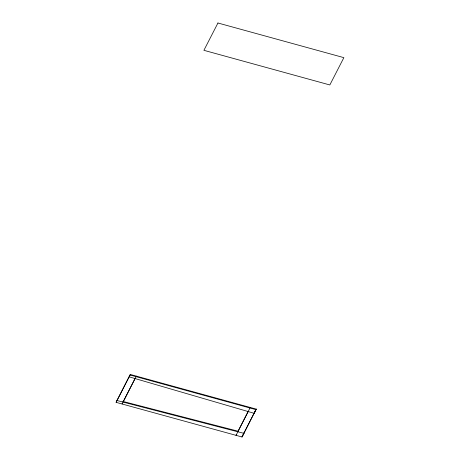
<?xml version="1.0" encoding="UTF-8"?>
<svg xmlns="http://www.w3.org/2000/svg" width="460" height="460" viewBox="0 0 460 460"><rect width="100%" height="100%" fill="white"/><g stroke="black" fill="none" stroke-linecap="round" stroke-linejoin="round"><path stroke-width="0.69" d="M117.208 399.964L117.064 400.534L243.932 433.36L244.07 432.785L242.058 437L116.133 402.356L116.271 401.787L130.312 374.469L256.237 409.112L241.994 436.983L256.174 409.095L256.03 409.664M122.268 403.431L122.13 404.006L136.309 376.119M129.375 376.291L129.231 376.861L254.225 413.327L256.237 409.112M116.133 402.356L130.312 374.469M236.204 434.775L236.06 435.35L250.24 407.462M123.251 401.528L135.004 378.66M237.837 431.601L248.285 411.274M122.768 401.402L238.107 431.21M130.168 375.044L256.094 409.682M217.942 23L203.906 50.318L329.832 84.956L343.867 57.644L217.942 23"/></g></svg>
